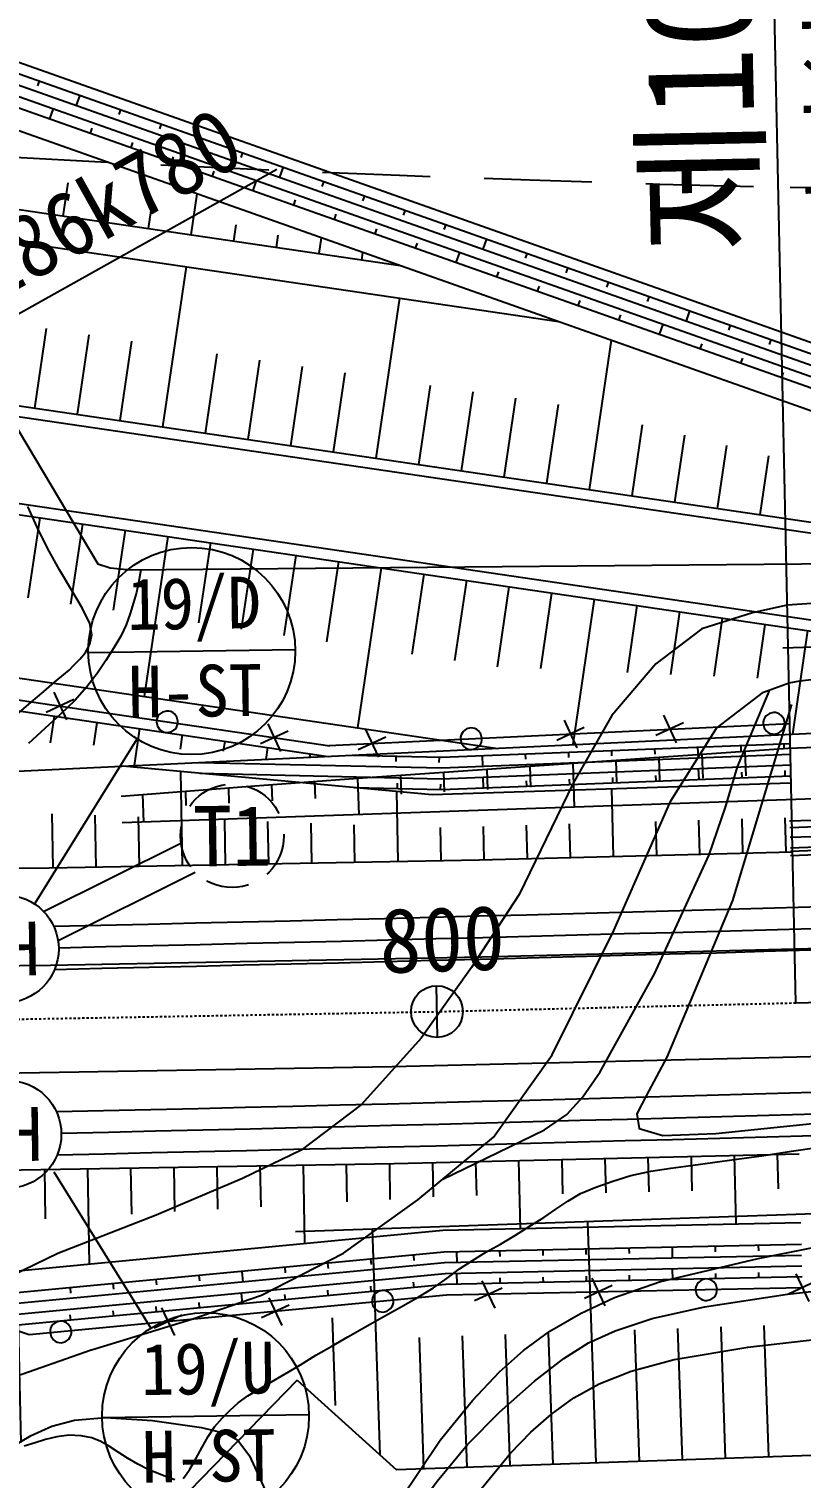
# Model space of a CAD drawing. Header units: millimetres. Extents: x 10470 to 11266, y 1103 to 1807.
# Drawn here: x 10781.2 to 10817, y 1455.4 to 1522.7 of the extents above; entities that cross this region are included whole.
import ezdxf
from ezdxf.enums import TextEntityAlignment as Align
from ezdxf.xclip import XClip

# ---------------------------------------------------------------- set-up
doc = ezdxf.new("R2010")
doc.units = ezdxf.units.MM
doc.header["$LTSCALE"] = 10
doc.header["$MEASUREMENT"] = 0
doc.header["$XCLIPFRAME"] = 2
for name, pattern in [('CENTER', [2, 1.25, -0.25, 0.25, -0.25]), ('DASHED', [0.75, 0.5, -0.25]), ('HIDDEN', [0.375, 0.25, -0.125])]:
    doc.linetypes.add(name, pattern=pattern)
for name, color, linetype in [('TN-CABL', 4, 'Continuous'), ('TN-CABL-MISC', 3, 'Continuous'), ('TN-MANH', 4, 'Continuous'), ('TZ-BASE', 253, 'Continuous'), ('TZ-CABL', 4, 'Continuous')]:
    doc.layers.add(name, color=color, linetype=linetype)
doc.styles.add('GR', font='GulimChe.ttf')
doc.styles.get("Standard").update_dxf_attribs({"font": 'GulimChe.ttf'})
doc.styles.add('SYMBTEXT', font='GulimChe.ttf')
doc.linetypes.add('ZIGZAG', pattern='A,0.0001,-0.2,[131,ltypeshp.shx,S=0.2,R=0,X=-0.2,Y=0],-0.4,[131,ltypeshp.shx,S=0.2,R=180,X=0.2,Y=0],-0.2', length=0.8001)

# ---------------------------------------------------------------- blocks, each defined once
blk = doc.blocks.new('JD-FGFJ5DTHFDFHDFHDFHDFH')
at = {"layer": 'TZ-BASE'}
for p, q in [((275.7802852111054, -15.04973700374831), (273.9844382991432, 68.56703823292628)), ((220.1163581715082, 32.32719841686776), (283.1766185598681, 10.03539541200735)), ((240.6875883115863, 27.70687420293689), (240.6042661613901, 27.47116798901698)), ((242.5732380230329, 27.04029700136743), (242.4065937226114, 26.5688845734694)), ((241.1783988382376, 25.94240910251392), (241.34504313863, 26.41382153041195)), ((244.4588877344504, 26.37371979968157), (244.3755655842542, 26.13801358576166)), ((246.3445374459261, 25.70714259805391), (246.2612152957299, 25.47143638413399)), ((243.0640485496551, 25.27583190088626), (243.1473706998513, 25.51153811486438)), ((248.2301871573727, 25.04056539642625), (248.1468650071474, 24.80485918250633)), ((244.9496982610726, 24.6092546992586), (245.0330204112688, 24.84496091317851)), ((250.1158368687902, 24.37398819479859), (250.032514718594, 24.13828198087867)), ((246.8353479725483, 23.94267749763094), (246.9186701227445, 24.17838371155085)), ((252.0014865802368, 23.70741099317092), (251.8348422798445, 23.2359985653311)), ((241.8009123609809, 21.43274230562383), (242.0264690649929, 22.96749094530242)), ((248.7209976839949, 23.27610029600328), (248.8043198341911, 23.51180650992319)), ((250.6066473954124, 22.60952309437562), (250.773291695863, 23.08093552227365)), ((253.8871362917125, 23.04083379154326), (253.8038141414872, 22.80512757762335)), ((243.7796569076891, 21.14193305745721), (243.9766658239532, 22.48243485094281)), ((247.7371460011345, 20.56031456106575), (248.0169726827589, 22.46433076343965)), ((255.77278600313, 22.3742565899156), (255.6894638529338, 22.13855037593748)), ((245.7584014544263, 20.85112380923238), (245.9268625829718, 21.9973787565832)), ((252.4922971068881, 21.94294589274796), (252.5756192570843, 22.17865210666787)), ((257.6584357145766, 21.70767938828794), (257.5751135643804, 21.47197317436803)), ((249.7158905478427, 20.26950531289913), (249.8272561009508, 21.0272665679222)), ((254.3779468183056, 21.2763686911203), (254.4612689685018, 21.51207490504021)), ((256.2635965297231, 20.60979148949264), (256.3469186799193, 20.84549770341255)), ((259.5440854260523, 21.04110218666028), (259.460763275827, 20.80539597274037)), ((251.6946350945509, 19.9786960646743), (251.7774528599111, 20.54221047356259)), ((253.6733796412591, 19.68788681650767), (253.7819195965421, 20.42642194184009)), ((258.149246241228, 19.94321428786498), (258.2325683914241, 20.17892050178489)), ((261.4297351374698, 20.37452498503262), (261.2630908370484, 19.9031125571928)), ((255.6521241879964, 19.39707756834105), (255.7035685678129, 19.74711900134571)), ((260.0348959526455, 19.27663708623732), (260.2015402530378, 19.74804951413535)), ((263.3153848489164, 19.70794778340496), (263.2320626987203, 19.47224156948505)), ((246.4285043842974, 11.65596410079161), (247.519039064995, 19.07625615102006)), ((261.920545664063, 18.61005988460965), (262.0038678142882, 18.84576609852957)), ((265.201034560363, 19.0413705817773), (265.1177124101378, 18.80566436785739)), ((263.8061953755387, 17.94348268298199), (263.8895175257348, 18.17918889690191)), ((267.0866842718096, 18.37479338014964), (267.0033621216135, 18.13908716622973)), ((256.3222271178674, 10.20191785984207), (257.4127617985941, 17.62220991007052)), ((265.6918450869853, 17.27690548135433), (265.7751672371814, 17.51261169527424)), ((268.9723339832562, 17.70821617852198), (268.8890118330601, 17.47250996460207)), ((267.5774947984028, 16.61032827966847), (267.6608169485989, 16.84603449364658)), ((270.8579836947029, 17.04163897689432), (270.6913393942523, 16.57022654899629)), ((240.4922707441146, 12.52839184534969), (241.0333971785149, 16.21036202961113)), ((269.4631445098785, 15.94375107809901), (269.6297888102708, 16.41516350593884)), ((272.7436334061495, 16.37506177532487), (272.6603112559533, 16.13935556134675)), ((242.471015290881, 12.23758259712486), (243.0118231940141, 15.91738540906226)), ((244.4497598375892, 11.94677334895823), (244.9902492095134, 15.62440878851339)), ((266.2159498514957, 8.74787161895074), (267.2334623953502, 15.67130135826301)), ((271.348794221296, 15.27717387641314), (271.4321163714922, 15.51288009039126)), ((274.6292831175961, 15.708484573639), (274.5459609673999, 15.47277835971909)), ((248.4072489310056, 11.36515485256677), (248.9471012404829, 15.03845554735744)), ((273.2344439327426, 14.61059667478548), (273.3177660829679, 14.8463028887636)), ((250.3859934777138, 11.07434560440015), (250.9255272559822, 14.74547892680857)), ((252.3647380244511, 10.78353635623353), (252.9039532714814, 14.4525023062597)), ((254.3434825711884, 10.4927271080669), (254.8823792869807, 14.15952568571083)), ((275.1200936442183, 13.94401947321603), (275.2034157944145, 14.17972568713594)), ((258.3009716646047, 9.911108611675445), (258.8392313179502, 13.57357244461309)), ((260.279716211342, 9.620299363450613), (260.8176573334495, 13.28059582400601)), ((262.2584607580502, 9.329490115283988), (262.7960833489196, 12.98761920345714)), ((264.2372053047875, 9.038680867117364), (264.7745093643898, 12.69464258290827)), ((268.1946943982039, 8.457062370725907), (268.6777482563339, 11.74389108584728)), ((270.173438944912, 8.166253122559283), (270.6293677022913, 11.26851533731679)), ((272.1521834916493, 7.875443874392658), (272.5809871482779, 10.79313958878629)), ((274.1309280383575, 7.584634626167826), (274.5326065942063, 10.31776384019759)), ((240.7120101005421, 7.442388068942819), (240.1667427601933, 3.732242043828592)), ((242.6907546472794, 7.151578820776194), (242.1454873069306, 3.44143279560376)), ((244.6694991940167, 6.860769572551362), (244.1242318536388, 3.150623547495343)), ((246.6482437407249, 6.569960324384738), (245.5577090599982, -0.8503317258437164)), ((248.6269882874331, 6.279151076218113), (248.0817209470842, 2.569005051103886)), ((250.6057328341703, 5.988341828051489), (250.0604654937924, 2.278195802937262)), ((252.5844773808785, 5.697532579826657), (252.0392100405006, 1.987386554770637)), ((254.5632219276158, 5.406723331660032), (254.0179545872379, 1.696577306545805)), ((256.541966474324, 5.1159140834352), (255.4514317936264, -2.304377966735046)), ((258.5207110210031, 4.825104835268576), (257.9754436806834, 1.114958810212556)), ((260.4994555677404, 4.534295587101951), (259.9541882273916, 0.8241495619877242)), ((262.4782001144777, 4.243486338935327), (261.9329327741289, 0.5333403138210997)), ((264.4569446611858, 3.952677090710495), (263.9414227304514, 0.4449268539901823)), ((266.435689207894, 3.66186784254387), (265.4454966509948, -3.075669338519219)), ((268.4144337546313, 3.371058594377246), (267.9584026430966, 0.2680999342701398)), ((270.3931783013395, 3.080249346210621), (269.9668925993901, 0.1796864743810147)), ((272.3719228480768, 2.789440097985789), (271.9753825557418, 0.09127301455009729)), ((274.3506673948141, 2.498630849819165), (273.9838725120644, 0.002859554660972208)), ((276.3294119414932, 2.207821601594333), (275.6246969073545, -2.587249530130066)), ((241.3821130304423, -1.752771639497951), (241.1987645330373, -3.000324258988257)), ((234.9078958818573, -4.540928763512056), (281.3619297990808, -2.311964820255525)), ((243.3608575771796, -2.043580887722783), (243.206056832074, -3.096886902232654)), ((375.456996053952, -2.177398246305529, -1.894777028148174), (244.5349104806082, -6.709175060503185, -1.894777028148174)), ((245.3396021238586, -2.334390135889407), (245.087096138217, -4.052508955181111)), ((247.3183466705959, -2.625199384056032), (247.2206414300308, -3.290012188779656)), ((275.4334301550698, -3.237760185613297, -1.894777028148174), (295.4215323772805, -2.54580072913086, -1.894777028148174)), ((249.2970912173332, -2.916008632222656), (249.2279337290383, -3.38657483208226)), ((251.2758357640123, -3.206817880447488), (251.1946162920503, -3.759457070147619)), ((255.4695435361355, -4.629303322872147, -1.894777028148174), (275.4334301550698, -3.237760185613297, -1.894777028148174)), ((267.2294119699218, -3.345943695225287), (267.2392637811136, -3.595749503467232)), ((269.2278584355954, -3.267129205632955), (269.2377102468163, -3.516935013816692)), ((271.226304901269, -3.188314715982415), (271.2460085236817, -3.687926332408097)), ((273.2247513669427, -3.109500226331875), (273.2346031781635, -3.359306034515612)), ((275.2231978326745, -3.030685736739542), (275.2330496438663, -3.280491544923279)), ((275.4872322000156, -6.614172366738785, -37.20396371787877), (376.2421340395813, -3.09425585338613, 0.3045787375004285)), ((253.2545803107496, -3.497627128614113), (253.2304563433281, -3.661773108469788)), ((257.236066764628, -3.610086848493665), (257.2304953830899, -3.860024760186207)), ((259.2355700582848, -3.654657900857273), (259.2299986767466, -3.904595812549815)), ((261.2340725728427, -3.582387164176907), (261.2537761952844, -4.081998780544382)), ((263.2325190385454, -3.50357267446816), (263.2423708497081, -3.753378482710104)), ((265.2309655042191, -3.424758184875827), (265.2408173154399, -3.674563993059564)), ((265.522417627566, -5.982707116869278, -1.894777028148174), (265.4514868456172, -3.93353175430093, -1.894777028148174)), ((267.4841986733663, -4.843746058060788, -1.894777028148174), (267.4478755075543, -3.794377440528478, -1.894777028148174)), ((269.481755524117, -4.738340474956203, -1.894777028148174), (269.4442641694332, -3.655223126872443, -1.894777028148174)), ((271.4793123748968, -4.632934891968034, -1.894777028148174), (271.4406528312829, -3.516068813041784, -1.894777028148174)), ((273.4768692256475, -4.527529308688827, -1.894777028148174), (273.4370414932491, -3.376914499269333, -1.894777028148174)), ((275.4976143964159, -6.913993817055598, -37.20399799867231), (376.2270819471451, -3.394965861923993, 0.2950759039228567)), ((275.5135577211331, -7.374411880562548, -1.894777028148174), (376.2040166616207, -3.855763071274851, -1.894777028148174)), ((247.3348873788491, -8.678722520649899), (247.2525855735294, -4.325647635094356)), ((255.5283650433121, -6.328644286957569, -1.894777028148174), (255.4695435361355, -4.629303322872147, -1.894777028148174)), ((257.4964144195546, -5.370773973700125, -1.894777028148174), (257.4659321979852, -4.490149009332526, -1.894777028148174)), ((259.4939712703053, -5.265368390537333, -1.894777028148174), (259.4623208599223, -4.35099469544366, -1.894777028148174)), ((261.302766837849, -5.080844064475968), (261.2830632154073, -4.581232448108494)), ((261.4915281211142, -5.159962807374541, -1.894777028148174), (261.4587095217721, -4.211840381845832, -1.894777028148174)), ((263.4890849718067, -5.054557224269956, -1.894777028148174), (263.4550981837092, -4.072686067956965, -1.894777028148174)), ((265.2996597692545, -4.923215085233096), (265.2898079580627, -4.673409276991151)), ((267.2981062349281, -4.844400595640764), (267.2882544237364, -4.594594787398819)), ((269.2965527006309, -4.765586105990224), (269.28670088941, -4.515780297806486)), ((271.2949991663045, -4.686771616339684), (271.2752955438627, -4.187159999914002)), ((273.2934456319781, -4.607957126689143), (273.2835938207572, -4.358151318505406)), ((275.2918920976808, -4.529142637096811), (275.28204028646, -4.279336828913074)), ((275.5304913515574, -7.863428410084452, -37.20410655459093), (376.1794169876957, -4.34721422183793, 0.2649835976546674)), ((275.5356824497867, -8.013339135213755, -37.2041236949725), (376.1718909413903, -4.497569226077758, 0.2602321808937841)), ((275.5426039139857, -8.21322010224685, -37.20414654883592), (376.1618562130607, -4.698042564908974, 0.2538969585119272)), ((247.5086301658012, -5.897801889281254, -1.894777028148174), (247.4856891829404, -5.235041726846248, -1.894777028148174)), ((249.5061870164354, -5.79239630617667, -1.894777028148174), (249.4816527712683, -5.083607125736307, -1.894777028148174)), ((251.5037438672152, -5.68699072295567, -1.894777028148174), (251.477616359567, -4.932172524859197, -1.894777028148174)), ((253.501300717995, -5.581585139967501, -1.894777028148174), (253.4735799478367, -4.780737923865672, -1.894777028148174)), ((257.3331005619839, -8.489690395828802), (257.2718219726521, -5.248567223665304)), ((257.3047905596031, -5.111991397163365), (257.3103619411704, -4.862053485470824)), ((259.304293853289, -5.156562449526973), (259.3098652348272, -4.906624537834432)), ((263.3012133035227, -5.002029574825428), (263.2913614923309, -4.752223766641691)), ((267.3304525240965, -8.261598762474023), (267.2515788076562, -5.130662909941748)), ((245.5343124591454, -6.674581456871238, -1.894777028148174), (245.489725594729, -5.386476327723358, -1.894777028148174)), ((241.3359594689391, -8.79214179556584), (241.2885016014916, -6.282018838741351)), ((243.3356021055661, -8.754335370555054), (243.2902465597144, -6.355407585157081)), ((245.335244742193, -8.716528945602477), (245.2919915179373, -6.428796331514604)), ((249.3345300154469, -8.640916095697321), (249.2954814344412, -6.57557382422965)), ((251.3341726520739, -8.603109670744743), (251.2972263926349, -6.648962570645381)), ((253.33381528873, -8.565303245792165), (253.2989713508578, -6.722351317061111)), ((269.3298182023282, -8.211231265682727), (269.2902048376272, -6.638756815809757)), ((271.3291838805599, -8.160863768891431), (271.2893940093054, -6.58138279535342)), ((273.3285495587625, -8.110496272041928), (273.2885831810127, -6.524008774955291)), ((275.3279152369942, -8.06012877530884), (275.2877723527781, -6.466634754557163)), ((255.3334579253569, -8.52749682078138), (255.3007163091097, -6.795740063418634)), ((259.3327431986108, -8.451883970934432), (259.3037752785021, -6.919724073668476)), ((261.3323554894305, -8.412701252789702), (261.2934481507691, -6.868252897460479)), ((263.3317211676331, -8.362333755998407), (263.2926373224473, -6.810878877004143)), ((265.3310868458648, -8.31196625920711), (265.2918264941545, -6.753504856606014)), ((259.160954565421, -16.65651508874726), (259.1094213786419, -14.25706841755891)), ((252.5770357617293, -25.65521958580939, -45.96870400448926), (375.340544794657, -21.40412388736149, -0.2673923998267162)), ((270.9243180546327, -22.1669371551834), (270.9621897421603, -23.7654495232855)), ((272.9237569878751, -22.11956678261049), (272.9996143897588, -25.32140443677781)), ((274.9231959211174, -22.07219640997937), (274.9611816355027, -23.67552169610281)), ((240.9305269645993, -22.76901359390467), (240.9695527242729, -25.06462606764399)), ((242.9302380220906, -22.73501820315141), (243.0056385354255, -27.17030301160412)), ((244.929949079582, -22.70102281245636), (244.9663238332432, -24.84069514705334)), ((246.9296601370734, -22.66702742164489), (246.9647093877429, -24.72872968681622)), ((248.9293711945647, -22.63303203089163), (248.9630949422135, -24.6167642265209)), ((250.9290822519979, -22.59903664019657), (250.9614804967423, -24.50479876610916)), ((252.9287933095184, -22.5650412493851), (252.9909387929947, -26.22062536230078)), ((254.9285043670097, -22.53104585863184), (254.9582516057417, -24.28086784551851)), ((256.9282154245011, -22.49705046793679), (256.9566371602414, -24.1689023852814)), ((258.9276844551205, -22.45115939097013), (258.9655633288785, -24.04997508029919)), ((260.9271233883628, -22.40378901839722), (260.9647100087604, -23.9902690910385)), ((262.9265623216052, -22.35641864570789), (263.0018495892873, -25.53419170918642)), ((264.9260012548766, -22.30904827313498), (264.963701902132, -23.90034126385581)), ((266.9254401881481, -22.26167790044565), (266.9631978487887, -23.85537735035177)), ((268.9248791213613, -22.21430752787273), (268.9626937954745, -23.81041343684774)), ((256.1308105806529, -25.53215828735847), (256.4937418313348, -36.01135659834836)), ((266.1246099155105, -25.18608967366163), (266.5124211295624, -36.38366665673675)), ((258.0479920070502, -26.74417386011919), (258.07166208743, -26.9930507921963)), ((260.0414839199511, -26.5974250738509), (260.0521232527681, -27.09731186559657)), ((262.0410310870502, -26.55486774264136), (262.0463507534587, -26.8048111385433)), ((264.0405782542075, -26.51231041149003), (264.0458979205869, -26.76225380733376)), ((266.0401254213648, -26.4697530802805), (266.0454450877151, -26.71969647618243)), ((268.0396725884639, -26.42719574907096), (268.0449922548432, -26.6771391449729)), ((270.0392197555921, -26.38463841791963), (270.0498590883799, -26.8845252096653)), ((272.0387669227202, -26.3420810867101), (272.0440865891287, -26.59202448267024)), ((274.0383140898193, -26.29952375550056), (274.0436337562278, -26.5494671514607)), ((250.0839301822416, -27.50161643250613), (250.1312703430012, -27.99937029654393)), ((252.0749456384219, -27.31225578940939), (252.0986157188308, -27.56113272142829)), ((254.0659610946313, -27.12289514637087), (254.0896311750112, -27.37177207833156)), ((256.0569765508408, -26.93353450321592), (256.0806466312206, -27.18241143529303)), ((270.0711377539556, -27.88429879321484), (270.0604984211968, -27.38441200146917)), ((274.0702320882119, -27.79918413085397), (274.0649124218326, -27.54924073495204)), ((244.1108838136424, -28.06969836179633), (244.1345538939931, -28.31857529381523)), ((246.1018992698228, -27.88033771869959), (246.1255693502026, -28.1292146507185)), ((248.0929147260322, -27.69097707560286), (248.1165848064411, -27.93985400762176)), ((256.0891299452633, -28.43724528717576), (256.0654598648835, -28.18836835515685)), ((258.0801454014727, -28.24788464407902), (258.0564753210929, -27.99900771206012)), ((260.0734019183728, -28.09708544914611), (260.0627625855559, -27.59719865734223)), ((262.0729490854719, -28.05452811799478), (262.0676294190635, -27.80458472209284)), ((264.0724962526001, -28.01197078678524), (264.0671765861916, -27.7620273908833)), ((266.0720434197283, -27.9694134555757), (266.0667237533198, -27.71947005973198)), ((268.0715905868274, -27.92685612442438), (268.0662709204189, -27.67691272852244)), ((272.0706849211128, -27.84174146206351), (272.0653652547335, -27.59179806616157)), ((242.1198683574039, -28.25905900489306), (242.1435384377837, -28.50793593691196)), ((250.1160835766641, -29.00532721646596), (250.0687434159045, -28.50757335236995)), ((252.1070990328444, -28.81596657336922), (252.0834289524937, -28.56708964135032)), ((254.0981144890538, -28.62660593027249), (254.074444408674, -28.37772899825359)), ((242.1520217517973, -29.76276978879469), (242.1283516714466, -29.51389285683399)), ((244.1430372080649, -29.57340914569795), (244.119367127656, -29.32453221373726)), ((246.1340526642452, -29.38404850260122), (246.1103825838654, -29.13517157064052)), ((248.1250681204547, -29.19468785956269), (248.1013980400749, -28.94581092754379)), ((254.2725711949752, -29.65872994641541), (254.4130916761351, -33.71608788298909)), ((268.2999687747215, -30.21595699357567), (268.5111806397035, -36.3144426313811)), ((270.2987284631527, -30.14673811959801), (270.5099401498737, -36.24521860625828)), ((272.2974881517875, -30.07751924573677), (272.5086996600439, -36.17599458096083)), ((274.2962478403351, -30.00830037164269), (274.5074591702432, -36.10677055566339)), ((258.3061703317217, -30.56205136369681), (258.5173830887943, -36.66056275804294)), ((260.3049300203566, -30.49283248960273), (260.5161425990227, -36.59133873268729)), ((262.3036897089623, -30.4236136157997), (262.5149021093093, -36.52211470738985)), ((264.3024493975099, -30.35439474164741), (264.5136616193631, -36.4528906820924)), ((252.6554020872281, -32.54557018534979), (247.658697572333, -37.67936730547808)), ((252.6554020871699, -32.54557018529158), (257.2609272795962, -36.70407821261324)), ((276.5062186804134, -36.03754653048236), (257.2609272795962, -36.70407821261324))]:
    blk.add_line(p, q, dxfattribs=at)
at = {"layer": 'TZ-BASE', "linetype": 'ByBlock'}
blk.add_line((298.2502290020639, 2.163659900310449, -1.667480980975645), (275.1846711239778, 1.398059989849571, -1.667480980975645), dxfattribs=at)
at = {"layer": 'TZ-BASE', "linetype": 'Continuous'}
for points in [[(209.2002506052086, 64.38012591667939, 0.2635156737424295), (203.5786305908696, 57.38727033365285), (204.9036262563604, 21.38882438966539, 0.3616562070515888), (209.173219680757, 16.62587360816542), (290.2032211101614, 4.717174309364054, 0.04587018959531122), (298.9788781673415, 4.240664169075899), (312.0768590507214, 4.731154662091285)], [(312.226545309124, 0.733956390293315), (299.1285644257441, 0.2434658972779289, -0.04587018959528364), (289.6216026137699, 0.7596852159476839), (211.1509322564816, 12.29224847111618, 0.4687995322443215), (205.4272925911355, 7.161476519075222), (205.446148038056, 6.649198020750191, 0.1057865433027315), (215.4958297232806, -33.10975777119165), (247.0754559273482, -97.11144910688745)]]:
    blk.add_lwpolyline(points, format="xyb", dxfattribs=at)
at = {"layer": 'TZ-BASE'}
for points in [[(209.2002506052086, 64.38012591667939, 0.211779358105244), (204.0782922453946, 57.40566139214206), (205.403287910478, 21.40721544832923, 0.3616562070548531), (209.2459219924931, 17.12055974494433), (290.2759234221885, 5.211860446084756, 0.04587018959527966), (298.9601673850557, 4.740313953079749), (312.0581482684356, 5.230804446036927)], [(211.0796499766002, 11.79735363728832), (289.5489003017428, 0.2649990792851895, 0.04587018959531245), (299.1472752080299, -0.2561838866677135), (312.2452560914098, 0.2343066063476726)]]:
    blk.add_lwpolyline(points, format="xyb", dxfattribs=at)
for points in [[(211.6380323560734, 55.90566264186054), (218.3818948764529, 47.29433894745307), (222.5091269209806, 34.66328177112155), (283.9828602822963, 12.9323160945205), (302.4579740459158, 9.127712909132242), (312.3332945259463, 8.218160222750157)], [(210.8507299940684, 55.28909554023994), (217.4860363467596, 46.81638859503437), (221.7115373377746, 33.88458731974242), (283.7141130412056, 11.96667586709373), (302.3108120549005, 8.137034479877912), (312.241579106776, 7.22237496386515)], [(211.2443811750563, 55.59737909102114), (217.9339656116208, 47.05536377121462), (222.1103321294358, 34.27393454540288), (283.8484866619401, 12.44949598074891), (302.3843930503645, 8.63237369444687), (312.2874368163466, 7.72026759327855)], [(210.0634276320634, 54.67252843856113), (216.5901778169791, 46.33843824261567), (220.9139477547142, 33.10589286824688), (283.4453658003767, 11.00103563955054), (302.1636500628374, 7.146356050565373), (312.1498636876058, 6.226589704980142)], [(210.4570788130513, 54.98081198940054), (217.0381070819567, 46.57741341856308), (221.312742546259, 33.49524009402376), (283.579739421315, 11.48385575314751), (302.2372310587089, 7.641695265250746), (312.1957213972055, 6.724482334393542)], [(213.8728777102078, 25.53722904872848), (257.4350169105455, 19.13505198591156)], [(212.6447548631986, 24.20160918682814), (264.7757778371742, 16.54009288689122)], [(222.2280449694954, 2.578348386392463), (261.8676227715914, -3.24734338268172)], [(225.8857600656338, 0.5246738057467155), (254.0906385850394, -3.620499724056572)], [(236.9364000647911, -8.842101969814394), (241.1487738330907, -8.795680837705731), (261.1132887277636, -8.41821992531186), (275.6133036857645, -8.052939344197512)], [(115.10345594096, -10.71632238558959), (121.2646288796677, -11.14094636263326), (131.349682018219, -11.7087511717109), (141.2371419142873, -12.18371132161701), (161.2236330837186, -12.91177065548254), (181.2185308385524, -13.35558344819583), (201.2174939195684, -13.54633533081505), (221.2173790619418, -13.51560170808807), (241.2161010150157, -13.29521212150576), (261.2124853683636, -12.91714866628172), (275.726630553545, -12.55151212017518)], [(115.992209605989, -15.70891130360542), (117.118587605597, -15.7911613782635), (132.6166597581177, -16.69294516980881), (137.0866777225165, -16.91590911714593), (157.0702252736664, -17.72012708475813), (177.0634572484996, -18.23292873823084), (197.0617277392303, -18.48524613416521), (217.0616151564172, -18.50843870511744), (237.06078578491, -18.33414956525667), (257.057849355595, -17.99419645679882), (275.8339698048949, -17.54935575305717)], [(237.0455752793641, -22.83445300190942), (237.1186391888186, -22.83381626324262), (257.1493868632824, -22.4932905199239), (275.9405531433003, -22.04809335293248)], [(276.0485005897644, -26.7568532161531), (259.4901144301984, -27.10927337169414), (238.6864934100886, -29.08785522682592), (238.8292959648825, -35.45606162684271)], [(276.0697792553692, -27.75662679964444), (259.5481723890989, -28.10826416371856), (239.7070936362143, -29.99530096218223), (239.8290446351748, -35.43364296527579)]]:
    blk.add_lwpolyline(points, dxfattribs=at)
at = {"layer": 'TZ-BASE', "linetype": 'DASHED', "flags": 128}
blk.add_lwpolyline([(278.8839919328166, 22.68157847225666, -0.0006973132636917679), (275.522566060652, 22.75608406425454, -0.003866644696444383)], format="xyb", dxfattribs=at)
at = {"layer": 'TZ-BASE', "linetype": 'HIDDEN'}
for points in [[(275.726630553545, -12.55151212017518), (281.206117073918, -12.41347433015471), (301.1971867024549, -11.81628661212744), (321.1863357422117, -11.15769143000944), (339.4334832919412, -10.53006163350074), (375.640133545181, -9.276610170083586), (715.4360561066424, 2.489819311653264)], [(275.8339698048949, -17.54935575305717), (277.0522097063658, -17.52049341722159), (297.0439127404243, -16.94499870168511), (317.0334931726684, -16.29968410229776), (337.0218209259911, -15.61652063479414), (340.699594770791, -15.48923161131097), (375.8130740768393, -14.27362472406821)]]:
    blk.add_lwpolyline(points, dxfattribs=at)
at = {"layer": 'TZ-BASE', "lineweight": -3, "ltscale": 5}
for points in [[(276.080418588157, -28.25651359150652), (259.57720136852, -28.60775955975987), (240.2173937492189, -30.44902382988948), (240.2173937492189, -30.44902382988948), (218.365308907174, -23.1987363139051), (218.2904985737114, -9.097299785586074), (225.9584623776027, 1.01935994240921), (254.1633408970374, -3.125813587452285)], [(241.3602308363188, -0.6471508541144431), (241.9575887349783, -1.929010261723306)], [(242.299839489453, -0.9894016085891053), (241.0179800818441, -1.586759507248644)], [(265.032586510788, -1.939645451144315), (265.6299444094475, -3.221504858753178)], [(269.6379173714668, -1.718671822571196), (270.2352752701263, -3.000531230238266)], [(252.229119088006, -2.448673519073054), (250.9472596804262, -3.046031417732593)], [(251.2895104348718, -2.106422764598392), (251.8868683335604, -3.388282172207255)], [(254.1152384108282, -3.118744131294079), (275.5020024899859, -2.092561430356)], [(255.8219247894012, -2.381592708174139), (256.4192826880608, -3.663452115783002)], [(265.9721951639222, -2.281896205618978), (264.6903357562842, -2.879254104278516)], [(270.5775260246301, -2.060922577104066), (269.2956666169921, -2.658280475763604)], [(256.7615334425354, -2.723843462648802), (255.4796740349266, -3.32120136130834)], [(261.2241691269446, -27.93204312492162), (261.8215270255751, -29.21390253253048)], [(267.2626671293692, -28.15914833632996), (265.9808077217313, -28.7565062349895)], [(266.3230584762059, -27.81689758179709), (266.9204163748655, -29.09875698946416)], [(276.7213482919615, -27.95783464214765), (275.4394888843526, -28.55519254080718)], [(275.7817396388273, -27.61558388767298), (276.3790975374868, -28.89744329528185)], [(251.3456076950824, -28.72131010325393), (251.942965593742, -30.00316951086279)], [(262.1637777800788, -28.27429387939628), (260.8819183724409, -28.87165177799761)], [(247.3074580473185, -29.53698335681111), (246.0255986397096, -30.13434125547064)], [(246.3678493941843, -29.19473260227824), (246.9652072928438, -30.47659200994531)], [(252.2852163482166, -29.06356085772859), (251.0033569406078, -29.66091875638813)]]:
    blk.add_lwpolyline(points, dxfattribs=at)
at = {"layer": 'TZ-BASE', "linetype": 'HIDDEN', "flags": 128}
blk.add_lwpolyline([(275.7802852111054, -15.04973700374831), (279.1291832174466, -14.96783992496785), (299.1205645533919, -14.38122688786825), (319.1099212780246, -13.7289914637804), (339.0981583875255, -13.04317075031577), (340.0665189483261, -13.00964732066495), (375.7266038110247, -11.7751174470759), (402.9150892994658, -10.83251512347488), (502.8551699695236, -7.371261356864125), (601.596017642878, -3.951540974085219), (701.5358397138189, -0.4842047475394793), (715.5222519703675, -5.707726813852787e-06)], dxfattribs=at)
at = {"layer": 'TZ-BASE', "lineweight": -3, "ltscale": 5}
for points in [[(247.0933539115067, -2.188841890369076, 0.9999999999999999), (246.1537452583434, -1.846591135894414, 0.9999999999999999)], [(275.2373700457683, -2.258007281867322, 0.9999999999999999), (274.297761392605, -1.915756527450867, 0.9999999999999999)], [(261.195738926006, -2.972674160730094, 0.9999999999999999), (260.2561302728427, -2.630423406313639, 0.9999999999999999)], [(272.1007122718729, -28.52234005962964, 0.9999999999999999), (271.1611036187096, -28.18008930521319, 0.9999999999999999)], [(257.0918492718483, -29.05994268518407, 0.9999999999999999), (256.152240618685, -28.71769193076761, 0.9999999999999999)], [(242.158574369183, -30.48021018237341, 0.9999999999999999), (241.2189657160197, -30.13795942795696, 0.9999999999999999)]]:
    blk.add_lwpolyline(points, format="xyb", close=True, dxfattribs=at)
at = {"layer": 'TZ-BASE', "flags": 128}
for points in [[(255.2365634710004, -3.565515796130057), (259.3416137266322, -3.65702172688907), (275.5218976892356, -3.018905647972133)], [(248.1197081997234, -3.906997739686631), (259.3458982332959, -4.157241440494545), (275.5326354984136, -3.518870857020374)], [(248.14261613079, -4.407632589165587), (259.3501827399014, -4.657461154100019), (275.5433733075915, -4.018836066126823)], [(275.5329675283865, -4.863951087405439), (258.9087582135398, -5.399353217857424), (244.5612805642304, -4.077738711494021)], [(255.3052872659755, -5.067420344799757), (259.354467246565, -5.157680867763702), (275.5541111167695, -4.518801275175065)], [(276.0165825913427, -25.25719284079969), (259.4030274918478, -25.61078718362842), (239.3681431839068, -27.51625635765959), (237.1541948754748, -27.66433481528657)], [(276.0378612569475, -26.25696642434923), (259.4610854507482, -26.60977797565283), (238.1761932970257, -28.63413235917687), (238.32942162978, -35.46727095765527)], [(276.0591399225523, -27.25674000789877), (259.5191434096487, -27.60876876767725), (239.1967935231514, -29.54157809453318), (239.3291703000141, -35.44485229608836)]]:
    blk.add_lwpolyline(points, dxfattribs=at)
at = {"layer": 'TZ-BASE'}
for points, elevation in [([(244.4934283214679, -5.462065823026933), (248.2999044543831, -5.173266870027874), (250.4930111737049, -5.006874936458189), (255.4695435361355, -4.629303322930355)], -1.894777028148174), ([(256.4795131240971, -39.49290755030233), (259.2798592544568, -35.32755806023488), (260.7817854079476, -33.48337754589738), (262.0357024279947, -32.16152891441016), (263.1447231585626, -31.16599279304501), (264.3759095908899, -30.27246867027134), (265.797564290755, -29.44911416666582), (267.3756204002129, -28.70985086890869), (269.4638974252448, -27.98426871345146), (274.0390206573938, -26.90327245183289), (280.5242876923003, -25.61189039197052), (286.3659126877028, -24.66136751987506), (292.8772154776088, -23.88344579772092), (300.9400722817518, -23.16625105316052), (316.8211744588334, -22.06587855436374), (333.1058915626199, -20.73321287549334), (353.3003041078919, -19.24088909546845), (372.5058102463372, -18.04063553031301), (386.009620792669, -17.32050927571254), (401.6731710999738, -16.76412772206822), (411.8120100774395, -16.50120584492106), (422.7893364320043, -16.29420774488244), (444.439957633731, -16.12430322484579)], 35.99999999999999), ([(256.6184388841502, -40.78370050468948), (257.4754136478878, -39.47020989574958), (259.150354632322, -37.22384259838145), (260.5536416147079, -35.52252828580095), (262.0361447570904, -34.02627310785465), (263.6577540323487, -32.59642473346321), (265.0174539507134, -31.53998237458291), (266.1646433269198, -30.81465184822446), (267.4008740109275, -30.25164853030583), (269.1166305710212, -29.69226425111992), (271.5471474032383, -29.14669128990499), (275.3895192640484, -28.56164432142396), (282.7015096970426, -27.74393589643296), (298.5520781881351, -26.39362750761211), (319.1358108845307, -24.83550376701169), (327.5016928197001, -24.25194566184655), (342.695370418136, -23.40996426856145), (380.0383233454777, -21.83324107748922), (403.1254103155807, -21.11284837208223), (419.0266730587755, -20.8209045191179), (455.7129851947248, -19.62300256663002)], 36.99999999999999), ([(261.0573797314428, -37.73515680676792), (262.5540368003421, -35.92357743141474), (263.4877859846747, -34.96259447804186), (264.4433014747628, -34.12485090142582), (265.4840313097229, -33.37130079680355), (266.6648757680086, -32.71096369397128), (268.1444804099447, -32.12395987747004), (270.1324948706315, -31.58743087586481), (273.5588092763792, -31.01410278101685), (281.929449887044, -30.061027268006), (294.7063709082722, -28.80823050497565), (307.4206511621596, -27.72678132291185), (318.7784438236558, -26.90255702898139), (324.6527926972194, -26.57293583906721), (357.0679986442556, -25.6303468895494), (362.7640106179169, -25.48403914715163), (374.5958255833248, -24.89537330064923), (395.4728485297528, -23.54383034165949), (405.7699064558547, -22.86784434533911), (413.6269933756848, -22.37990257062484), (420.3911715023569, -22.05268817004981), (428.1404003884236, -21.81924729089951)], 37.99999999999999), ([(235.0174794933992, -38.2390717183589), (236.4645608863793, -37.57052926532924), (239.0620728073409, -35.85043126106029), (240.3131934389821, -35.10726013814565), (241.2757669659914, -34.68536280078115), (242.3310886237596, -34.40183296281612), (243.7577360145515, -34.27520388702396), (245.9360172311135, -34.41272681514965), (248.2199318391504, -34.73570306471083), (249.360781546362, -35.02416362968506), (249.8958785388677, -35.33012215350755), (250.4496862432279, -36.05627565796021), (252.0851046498865, -39.64012715406716)], 33.99999999999999)]:
    blk.add_lwpolyline(points, dxfattribs=dict(at, elevation=elevation))
at = {"layer": 'TZ-BASE', "linetype": 'CENTER', "ltscale": 0.001, "flags": 128}
blk.add_lwpolyline([(115.5473601749109, -13.2099620141089), (119.1914458586252, -13.46859918849077), (131.9831517071289, -14.20087493484607), (139.1617909386696, -14.5523082158179), (159.1468547463301, -15.31824416766176), (179.1409547139483, -15.79633661720436), (199.139597799076, -16.01764550060034), (219.1395022699435, -16.01363910356304), (239.1384594628762, -15.81605440226849), (259.1351879715803, -15.45679175370606), (275.7802852111054, -15.04973700374831)], dxfattribs=at)
at = {"layer": 'TZ-BASE'}
for points in [[(235.0625748859893, 19.31445967813488, 34.85799999999999), (243.401195906481, 5.304447241534945, 35.11599999999999), (243.9750377669989, 5.123501063731965, 35.14399999999999), (244.9124176417536, 5.021359150763601, 35.14399999999999), (246.5544810390857, 5.04576814849861, 35.14399999999999), (281.2468581246794, 5.347682285821065, 35.57299999999999), (283.1656993098441, 5.467438313586172, 35.57299999999999), (331.7065371327626, 6.261446147284005, 36.03099999999999), (331.7193969004729, 6.379003054229543, 36.08799999999999), (331.6841717041971, 6.633909283147659, 36.20199999999999), (331.6410176233621, 6.945341017737519, 36.23099999999999), (331.5655496778199, 7.282067300111521, 36.23099999999999), (331.4172734700551, 7.521115760086104, 36.23099999999999), (331.2332604088588, 7.813266736979131, 36.23099999999999), (303.1563598201901, 43.96488493506331, 35.88799999999999), (297.6497574821988, 50.19406912644627, 35.94499999999999), (297.3834993799392, 50.24317740486003, 35.94499999999999), (296.7283220460522, 50.18216379103251, 35.97399999999999), (259.3601344035997, 51.90796804253478, 36.11699999999999), (231.2300504794111, 53.43368309660582, 35.40199999999999)], [(342.7643594899273, 6.064895699324552, 36.34581825458007), (334.4111963096366, 5.595350708230399, 36.24772153218009), (323.0242054131522, 5.199082405073568, 36.30903198368014), (309.9417050257907, 4.626937705208547, 36.27224571278008), (300.1213835301169, 4.243133490264881, 36.29676989338008), (288.6563548962586, 3.775895707192831, 36.02700390678012), (277.8910534564639, 3.551951342378743, 35.95343136498013), (277.8910534564639, 3.551951342378743, 35.95343136498013), (275.3788852886064, 3.390595995646436, 35.85533464258014), (273.7673098592786, 3.027087212423794, 35.85533464258014), (271.4217035936308, 2.292751141823828, 35.81854837168009), (269.2922896497184, 0.6702680919552222, 35.7695000104801), (267.2414505951165, -1.720818012370728, 35.75723792018015), (265.4518441785476, -4.858899534563534, 35.69592746868011), (262.952195086662, -10.03189521137392, 35.65914119778017), (260.7350810348871, -13.41811050183605, 35.58556865598006), (258.40470391704, -16.68190084933303, 35.2912784887801), (255.6329328957945, -19.7633020238718, 35.18091967608006), (252.8340424487833, -21.88479934050702, 35.04603668278013), (250.1241766597668, -23.19317210937152, 34.97246414098014), (246.1143675683415, -24.88992685033008, 34.8866295088801), (241.5594662485528, -26.6758588666562, 34.70269815438007), (237.8792285036179, -28.44475502090063, 34.64138770288013)], [(239.6408300875337, -1.689047890831716, 34.64138770288013), (240.3138407195511, -1.115530015376862, 34.61686352228013), (240.8966364309308, -0.6144221288850531, 34.60460143198009), (241.4013944048784, -0.1842837221338414, 34.59233934168014), (242.0758455460891, 0.3770569700864144, 34.56781516108014), (242.2856043915963, 0.5870843916200101, 34.55555307078009), (242.5719604654587, 0.8802584763034247, 34.5310288901801), (242.8310811547562, 1.194905909302179, 34.51876679988015), (243.0328500563628, 1.576854405575432, 34.51876679988015), (243.1299989466788, 2.008164745231625, 34.5310288901801), (243.0300849968917, 2.539639281341806, 34.5310288901801), (242.7015512957587, 3.229282911925111, 34.5310288901801), (242.2067242681514, 4.072120999044273, 34.51876679988015), (241.63660623334, 5.029528373095673, 34.50650470958009), (241.0743438547361, 6.024907806189731, 34.50650470958009), (240.5880255936645, 7.004575927217957, 34.49424261928015), (240.1654742670944, 7.967092227307148, 34.49424261928015)], [(239.3052041948249, -32.46190094569465, 34.70269815438007), (243.0996266923612, -31.13635802658973, 34.67817397378008), (243.1118038754503, -31.13491751754191, 34.67817397378008), (247.7722468933207, -29.71927563665668, 34.8375811476801), (247.7722468933207, -29.71927563665668, 34.84984323798016), (247.7722468933207, -29.71927563665668, 34.84984323798016), (250.9994507032679, -28.60900335299084, 34.96020205068009), (254.8056475200865, -26.65234052418964, 35.02151250218014), (258.2425918465015, -24.18371717596892, 35.11960922458012), (261.7645078800269, -21.28522399696521, 35.40163730148015), (264.484939396556, -17.45669311657548, 35.34032684998009), (267.3352303194115, -11.69892406760482, 35.46294775298008), (269.981908967573, -5.681246930907946, 35.57330656568012), (272.1030460624315, -2.318732896295842, 35.81854837168009), (274.2875838862383, -0.6403385678422637, 35.95343136498013), (275.4721705030533, -0.2162124442402273, 35.95343136498013), (275.9671134893142, -0.1206200219457969, 35.95343136498013), (276.9169337834755, -0.008260313188657165, 35.96569345528007), (279.2893908990663, 0.1859581667231396, 36.00247972618012), (289.9917128029629, 0.3160191941424273, 36.10057644858011), (314.4028146542551, 0.7342310429667123, 36.37034243518007), (341.5621572170348, 1.823280603741296, 36.40712870608012)], [(245.3987825983495, 5.0285888845101, 35.2912784887801), (245.3011693247245, 4.425833123619668, 35.2912784887801), (245.2054609437182, 3.982345600496046, 35.2912784887801), (245.0639248477819, 3.50874167465372, 35.2912784887801), (244.9130925867939, 3.009342873119749, 35.32806475968015), (244.7286097941105, 2.481268177798484, 35.38937521118009), (244.4818005761481, 1.958168120356277, 35.43842357238008), (244.1511915843876, 1.412807315937243, 35.46294775298008), (243.7761953868903, 0.8251529255066998, 35.46294775298008), (243.3782853321172, 0.2224403336877003, 35.47520984328014), (242.8951349943236, -0.3903558218153194, 35.48747193358007), (242.340362066112, -1.023972215130925, 35.51199611418007), (241.6759944886144, -1.670553190109786, 35.53652029478007), (240.9521815039043, -2.336513893911615, 35.53652029478007), (240.1947179876151, -3.031150491500739, 35.53652029478007)], [(275.5781150648836, -1.216181980387773, 35.75723792018015), (272.8503040728683, -10.30565889232093, 35.59783074628012), (269.7953815593792, -17.5693457138841, 35.30354057908016), (268.8466355690616, -19.36085049109533, 35.27901639848016), (268.413768761442, -20.18995492707472, 35.2667543081801), (268.5202321457036, -20.88117335457355, 35.25449221788016), (269.6207687421411, -21.20784535387065, 35.24223012758011), (272.0656358467531, -21.1038417944219, 35.27901639848016), (278.3484092972358, -20.45939708087826, 35.43842357238008), (287.7337520362344, -19.84305445075734, 35.52425820448013), (296.263676641247, -19.09329995687585, 35.61009283658006), (305.9342035209993, -18.5913923260523, 35.79402419108009), (313.5006901393062, -17.94326086656656, 36.00247972618012), (319.3846318484575, -17.58060045319144, 36.24772153218009), (323.8624354465574, -17.33488985162694, 36.24772153218009), (330.0150625858805, -17.05157339648576, 36.30903198368014), (333.6841974511335, -16.96326281991787, 36.32129407398008), (338.5574329499213, -16.72016466059722, 36.37034243518007)], [(259.3834014594031, -23.24484502518317, 35.31715680966905), (262.4961948498676, -21.72961487731664, 35.52425820448013), (264.1196788864618, -20.9448793179472, 35.52425820448013), (265.1586581267184, -20.22928819467779, 35.52425820448013), (265.90171655218, -19.41287976468448, 35.54878238508013), (266.7032986984123, -18.25616331381025, 35.57330656568012), (269.2262645115843, -13.69778883643448, 35.65914119778017), (271.7600829575676, -8.187366157246288, 35.70818955898016), (272.5230216050695, -5.973328382649925, 35.7449758298801), (273.079869823734, -4.104707554506604, 35.7449758298801), (274.5764247092593, -0.5369227966293693, 35.84084116588399)], [(247.3614822318486, -37.10233543696813, 33.10862641538017), (247.4688489736, -36.96615851332899, 33.21898522808009), (247.6685242556268, -36.67089080915321, 33.32934404078014), (247.9454498763662, -36.19361846643733, 33.45196494378012), (248.2395273183647, -35.65257918933639, 33.56232375648017), (248.5257491042721, -35.14951197121991, 33.66042047888015), (248.8191734355642, -34.70733066910179, 33.73399302068014), (249.1670685363642, -34.30809606402181, 33.80756556248013), (249.5436395308934, -33.94251199031714, 33.86887601398006), (249.9216510344704, -33.58910509990528, 33.91792437518006), (250.3663104907027, -33.27720439701807, 33.96697273638017), (250.8854735555942, -32.9688378230785, 34.0528073684801), (251.4626415185921, -32.62891433708137, 34.16316618118014), (252.0978143797256, -32.25743393920129, 34.27352499388007), (252.8002883040754, -31.82860175363021, 34.37162171628017), (253.5134989024955, -31.3861518757767, 34.4574563483801), (254.253944885626, -30.96517534629675, 34.54329098048014), (255.0051275430014, -30.53058112447616, 34.55555307078009), (255.7928417501971, -30.09166537539568, 34.5310288901801), (256.6142064888263, -29.62407373241149, 34.46971843868015), (257.4477484108065, -29.15504158049589, 34.4329321677801), (258.2583764753945, -28.70106763002696, 34.40840798718011), (258.9837642570783, -28.25717724300921, 34.39614589688016), (259.6102940637211, -27.81263374560513, 34.39614589688016), (260.1773784630932, -27.38746997667477, 34.39614589688016), (260.7853159395454, -26.99451623047935, 34.39614589688016), (261.4068711082509, -26.61229915835429, 34.39614589688016), (262.0785755192337, -26.23649723309791, 34.40840798718011), (262.7824899524858, -25.81984223081963, 34.40840798718011), (263.4606095104537, -25.39389106363524, 34.40840798718011), (264.0929013532586, -24.99805629899492, 34.4329321677801), (264.652130096656, -24.61086458910722, 34.4574563483801), (265.2020626749436, -24.24946775479475, 34.4819805289801), (265.8021444954793, -23.89448606729275, 34.5310288901801), (266.5082868364698, -23.60104340687394, 34.58007725138008), (267.2903732951672, -23.32331205822993, 34.64138770288013), (268.1347861792019, -23.05055534746498, 34.71496024468012), (269.0501685432973, -22.85583637398668, 34.76400860588011), (269.9834901268769, -22.70838562463177, 34.82531905738016), (270.9196927285811, -22.58528924174607, 34.8375811476801), (271.9167812466912, -22.45499031344661, 34.81305696708011), (273.0463782714796, -22.29666860186262, 34.76400860588011), (274.297747128905, -22.12394179945113, 34.72722233498006), (275.5827665178804, -21.92253910325235, 34.71496024468012), (276.858489741775, -21.74693128257059, 34.71496024468012)], [(246.9854300598963, -37.15916840184946, 33.08410223478017), (246.5863297425676, -37.02116643468617, 33.07184014448011), (246.158553531568, -36.84951393585652, 33.05957805418006), (245.717159627995, -36.66712476295652, 33.04731596388012), (245.2578265051998, -36.43746736599132, 33.04731596388012), (244.7805541624839, -36.16054174525198, 33.04731596388012), (244.3519905528519, -35.87785408791387, 33.04731596388012), (243.9506623280176, -35.61663977912394, 33.04731596388012), (243.5536556303268, -35.39195702009602, 33.04731596388012), (243.1258794193272, -35.22030452126637, 33.04731596388012), (242.6336831631488, -35.13035817648051, 33.04731596388012), (242.062008660665, -35.09920412843348, 33.03505387358006), (241.5018582307966, -35.16546754637966, 33.03505387358006), (240.9868824052392, -35.30047253664816, 33.03505387358006), (240.4977014552278, -35.4447736919974, 33.03505387358006), (239.9977838310879, -35.60269253968727, 33.03505387358006)]]:
    blk.add_polyline3d(points, dxfattribs=at)
blk.add_circle((259.1351879715803, -15.45679175370606), 1.2, dxfattribs=at)
at = {"layer": 'TZ-BASE', "linetype": 'DASHED'}
blk.add_arc((302.9845291163656, 1188.432643223787), 1165.999999994997, 263.8984265266996, 268.6504289529939, dxfattribs=at)
at = {"layer": 'TZ-BASE'}
for s, height, rotation, p in [('제10-3공구종점', 4.999999999999999, 91.23037001971642, (273.9846560235019, 19.77734622854041)), ('서기(현)286km816.650', 3, 91.23037001971642, (279.6780022825405, 19.61902618064778)), ('800', 3, 1.731941615100348, (256.5102740826551, -13.67699919157894))]:
    blk.add_text(s, height=height, rotation=rotation, dxfattribs=at).set_placement(p)
blk = doc.blocks.new('TTTW101-2')
blk.add_line((-6, 0), (6, 0))
blk.add_circle((0, 0), 6)
at = {"style": 'SYMBTEXT'}
for tag, p in [('TTTW_TITLE_1', (0.1704066909143194, 2.770371558942997)), ('TTTW_TITLE_2', (0.1704066909143194, -2.31009496677052))]:
    blk.add_attdef(tag, text='', height=3, dxfattribs=at).set_placement(p, align=Align.MIDDLE_CENTER)
blk = doc.blocks.new('JD-FVJ8GBJK')
at = {"layer": 'TZ-BASE'}
for p, q in [((252.6353816503542, 63.58888717606897), (257.3643919414608, 71.19821842812235)), ((253.4981818707602, 51.12720656371675), (258.0037322260032, 43.87728131981567))]:
    blk.add_line(p, q, dxfattribs=at)
at = {"layer": 'TZ-BASE', "flags": 128}
blk.add_lwpolyline([(251.1922168573365, 74.82974570139777), (251.1922168574238, 90.53253359993687), (263.8516128780611, 97.61885983450338)], dxfattribs=at)
at = {"layer": 'TZ-BASE'}
for p, xscale, yscale, zscale, rotation, values in [((259.8980450032977, 75.27505570248468), 0.7999999999769359, 0.7999999999769359, 0.7999999999769359, 0.8129105861123841, {'TTTW_TITLE_1': '19/D', 'TTTW_TITLE_2': 'H-ST'}), ((260.5373455204244, 39.800419331179), 0.799999999976936, 0.799999999976936, 0.799999999976936, 0.8129105861123845, {'TTTW_TITLE_1': '19/U', 'TTTW_TITLE_2': 'H-ST'})]:
    blk.add_blockref('TTTW101-2', p, dxfattribs=dict(at, xscale=xscale, yscale=yscale, zscale=zscale, rotation=rotation)).add_auto_attribs(values)
at = {"layer": 'TZ-BASE', "style": 'GR'}
blk.add_text('286k780', height=2.999999999999998, rotation=29.23871107965194, dxfattribs=at).set_placement((250.6837071019399, 91.39358982833801))
blk = doc.blocks.new('TZMH101')
at = {"linetype": 'Continuous'}
blk.add_circle((0, 0), 2.5, dxfattribs=at)
at = {"style": 'SYMBTEXT'}
blk.add_attdef('TZMH_TITLE', text='', height=2.5, dxfattribs=at).set_placement((0, 0), align=Align.MIDDLE_CENTER)
blk = doc.blocks.new('TNCT101')
at = {"linetype": 'HIDDEN'}
blk.add_circle((0, 0), 3, dxfattribs=at)
at = {"style": 'SYMBTEXT'}
blk.add_attdef('TCCT_TITLE', text='', height=3.5, dxfattribs=at).set_placement((0, 0), align=Align.MIDDLE_CENTER)

msp = doc.modelspace()

# ---------------------------------------------------------------- linework, layer by layer
at = {"layer": 'TN-CABL', "linetype": 'ZIGZAG', "ltscale": 0.5}
for points in [[(10782.54316069452, 1480.075370548131, 0.006712822603136351), (10922.40944779453, 1485.071354087804)], [(10782.66512150461, 1471.479873376853, 0.006718145642391482), (10922.64225456131, 1476.481308344531)]]:
    msp.add_lwpolyline(points, format="xyb", dxfattribs=at)
at = {"layer": 'TZ-CABL'}
for points in [[(10782.31248274889, 1481.070482803405, 0.006732822851703738), (10922.56853818729, 1486.080388755958)], [(10782.54316069452, 1480.075370548131, 0.006712822603136351), (10922.40944779453, 1485.071354087804)], [(10782.35651770692, 1479.070967583231, 0.006732865019705197), (10922.66727764748, 1484.082827564866)], [(10782.43444355654, 1472.474985632069, 0.006738935023263245), (10922.8177529784, 1477.491155266483)], [(10782.66512150461, 1471.479873376853, 0.006718145642391482), (10922.64225456131, 1476.481308344531)], [(10782.4784785199, 1470.475470412011, 0.006737407074985432), (10922.88383929753, 1475.491986536201)]]:
    msp.add_lwpolyline(points, format="xyb", dxfattribs=at)
at = {"layer": 'TZ-CABL', "flags": 128}
for points in [[(10781.8455578457, 1481.753352905229), (10788.21346645885, 1484.918396650593)], [(10782.5131851798, 1480.410120333092), (10788.88109379292, 1483.575164078515)]]:
    msp.add_lwpolyline(points, dxfattribs=at)

# ---------------------------------------------------------------- block references
at = {"layer": 'TN-CABL-MISC', "xscale": 0.799999999976936, "yscale": 0.799999999976936, "zscale": 0.799999999976936, "rotation": 0.8129105861123845}
msp.add_blockref('TNCT101', (10790.58881688669, 1485.261486062793), dxfattribs=at).add_auto_attribs({'TCCT_TITLE': 'T1'})
at = {"layer": 'TN-MANH', "rotation": 0.8129105867092598}
for p in [(10780.04376783415, 1480.020276809299), (10780.16572864174, 1471.424779637962)]:
    msp.add_blockref('TZMH101', p, dxfattribs=at).add_auto_attribs({'TZMH_TITLE': 'TH'})
at = {"layer": 'TZ-BASE'}
ref = msp.add_blockref('JD-FGFJ5DTHFDFHDFHDFHDFH', (10540.9516858422, 1492.567761318422), dxfattribs=at)
XClip(ref).set_block_clipping_path([(718.117256032885, -74.95842903194716), (577.499839500204, -79.82774290052475), (262.26529291138286, -90.39144624059554), (-12.135603591013933, -74.01176910568029), (12.135603590984829, 74.01176910591312), (256.00508303262177, 59.47786273312522), (573.7128468014416, 70.12444510054775), (712.92724556147, 74.95848539448343)])
msp.add_blockref('JD-FVJ8GBJK', (10528.81608225124, 1418.555992212508), dxfattribs=at)

doc.saveas('drawing.dxf')
